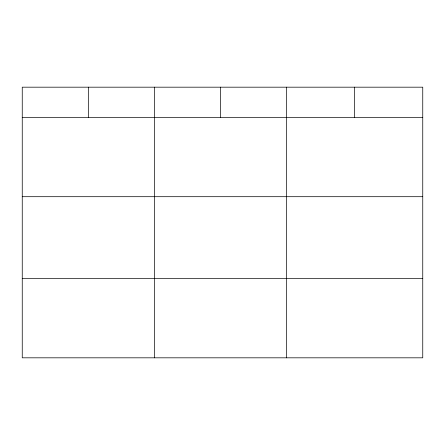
<?xml version="1.0" encoding="UTF-8"?>
<svg xmlns="http://www.w3.org/2000/svg" width="445" height="445" viewBox="0 0 445 445"><rect width="100%" height="100%" fill="white"/><g stroke="black" fill="none" stroke-linecap="round" stroke-linejoin="round"><path stroke-width="0.67" d="M422.75 196.696L422.75 87.181L22.25 87.181L22.25 357.819L422.75 357.819L422.75 196.696L22.25 196.696M22.25 117.335L422.75 117.335M22.25 278.459L422.75 278.459M354.665 87.181L354.665 117.335M286.58 87.181L286.58 357.819M220.498 87.181L220.498 117.335M154.415 87.181L154.415 357.819M88.333 87.181L88.333 117.335"/></g></svg>
